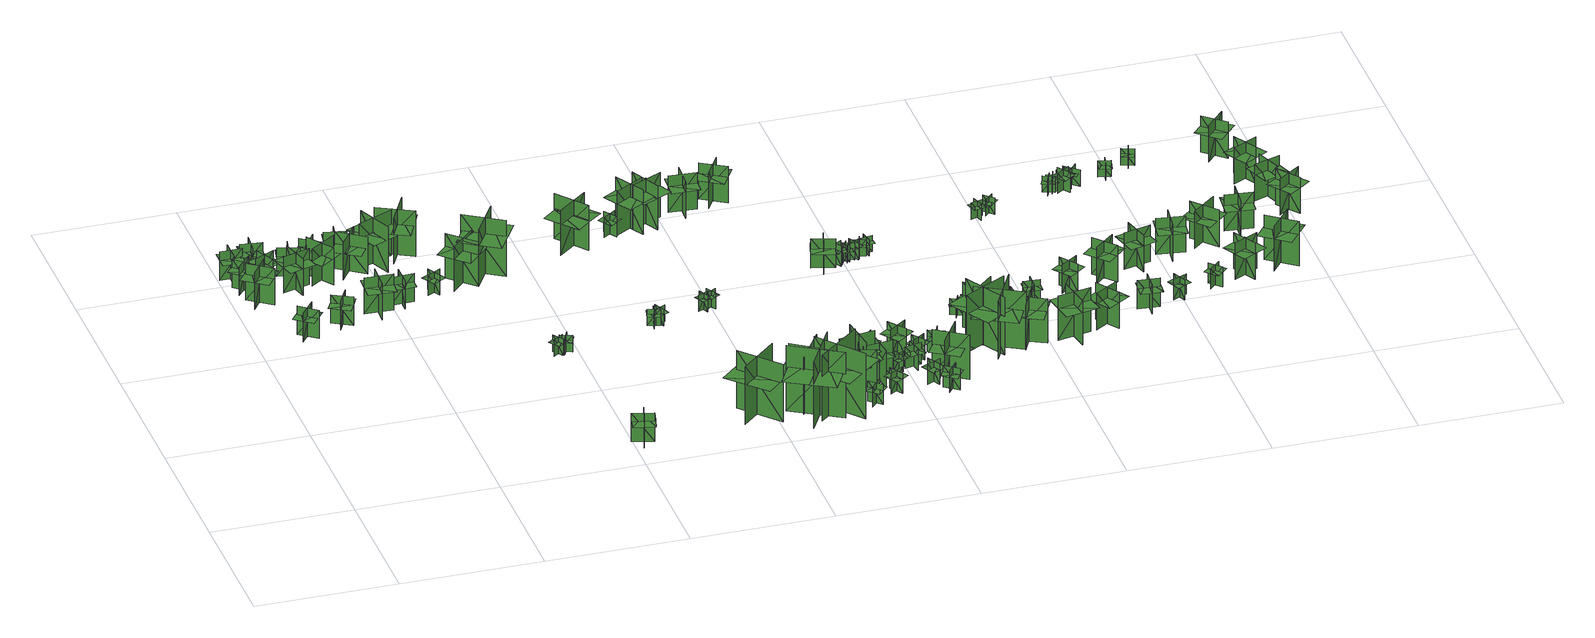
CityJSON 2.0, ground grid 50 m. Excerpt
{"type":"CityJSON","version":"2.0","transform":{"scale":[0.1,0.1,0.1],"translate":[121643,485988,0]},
"CityObjects":{
"tree1":{"type":"SolitaryVegetationObject","geometry":[{"type":"MultiSurface","lod":"1","boundaries":[[[0,1,2]],[[0,2,3]],[[4,5,6]],[[4,6,7]],[[8,9,10]],[[8,10,11]],[[8,11,12]],[[8,12,13]]]}]},
"tree2":{"type":"SolitaryVegetationObject","geometry":[{"type":"MultiSurface","lod":"1","boundaries":[[[14,15,16]],[[14,16,17]],[[18,19,20]],[[18,20,21]],[[22,23,24]],[[22,24,25]],[[22,25,26]],[[22,26,27]]]}]},
"tree3":{"type":"SolitaryVegetationObject","geometry":[{"type":"MultiSurface","lod":"1","boundaries":[[[28,29,30]],[[28,30,31]],[[32,33,34]],[[32,34,35]],[[36,37,38]],[[36,38,39]],[[36,39,40]],[[36,40,41]]]}]},
"tree4":{"type":"SolitaryVegetationObject","geometry":[{"type":"MultiSurface","lod":"1","boundaries":[[[42,43,44]],[[42,44,45]],[[46,47,48]],[[46,48,49]],[[50,51,52]],[[50,52,53]],[[50,53,54]],[[50,54,55]]]}]},
"tree5":{"type":"SolitaryVegetationObject","geometry":[{"type":"MultiSurface","lod":"1","boundaries":[[[56,57,58]],[[56,58,59]],[[60,61,62]],[[60,62,63]],[[64,65,66]],[[64,66,67]],[[64,67,68]],[[64,68,69]]]}]},
"tree6":{"type":"SolitaryVegetationObject","geometry":[{"type":"MultiSurface","lod":"1","boundaries":[[[70,71,72]],[[70,72,73]],[[74,75,76]],[[74,76,77]],[[78,79,80]],[[78,80,81]],[[78,81,82]],[[78,82,83]]]}]},
"tree7":{"type":"SolitaryVegetationObject","geometry":[{"type":"MultiSurface","lod":"1","boundaries":[[[84,85,86]],[[84,86,87]],[[88,89,90]],[[88,90,91]],[[92,93,94]],[[92,94,95]],[[92,95,96]],[[92,96,97]]]}]},
"tree8":{"type":"SolitaryVegetationObject","geometry":[{"type":"MultiSurface","lod":"1","boundaries":[[[98,99,100]],[[98,100,101]],[[102,103,104]],[[102,104,105]],[[106,107,108]],[[106,108,109]],[[106,109,110]],[[106,110,111]]]}]},
"tree9":{"type":"SolitaryVegetationObject","geometry":[{"type":"MultiSurface","lod":"1","boundaries":[[[112,113,114]],[[112,114,115]],[[116,117,118]],[[116,118,119]],[[120,121,122]],[[120,122,123]],[[120,123,124]],[[120,124,125]]]}]},
"tree10":{"type":"SolitaryVegetationObject","geometry":[{"type":"MultiSurface","lod":"1","boundaries":[[[126,127,128]],[[126,128,129]],[[130,131,132]],[[130,132,133]],[[134,135,136]],[[134,136,137]],[[134,137,138]],[[134,138,139]]]}]},
"tree11":{"type":"SolitaryVegetationObject","geometry":[{"type":"MultiSurface","lod":"1","boundaries":[[[140,141,142]],[[140,142,143]],[[144,145,146]],[[144,146,147]],[[148,149,150]],[[148,150,151]],[[148,151,152]],[[148,152,153]]]}]},
"tree12":{"type":"SolitaryVegetationObject","geometry":[{"type":"MultiSurface","lod":"1","boundaries":[[[154,155,156]],[[154,156,157]],[[158,159,160]],[[158,160,161]],[[162,163,164]],[[162,164,165]],[[162,165,166]],[[162,166,167]]]}]},
"tree13":{"type":"SolitaryVegetationObject","geometry":[{"type":"MultiSurface","lod":"1","boundaries":[[[168,169,170]],[[168,170,171]],[[172,173,174]],[[172,174,175]],[[176,177,178]],[[176,178,179]],[[176,179,180]],[[176,180,181]]]}]},
"tree14":{"type":"SolitaryVegetationObject","geometry":[{"type":"MultiSurface","lod":"1","boundaries":[[[182,183,184]],[[182,184,185]],[[186,187,188]],[[186,188,189]],[[190,191,192]],[[190,192,193]],[[190,193,194]],[[190,194,195]]]}]},
"tree15":{"type":"SolitaryVegetationObject","geometry":[{"type":"MultiSurface","lod":"1","boundaries":[[[196,197,198]],[[196,198,199]],[[200,201,202]],[[200,202,203]],[[204,205,206]],[[204,206,207]],[[204,207,208]],[[204,208,209]]]}]},
"tree16":{"type":"SolitaryVegetationObject","geometry":[{"type":"MultiSurface","lod":"1","boundaries":[[[210,211,212]],[[210,212,213]],[[214,215,216]],[[214,216,217]],[[218,219,220]],[[218,220,221]],[[218,221,222]],[[218,222,223]]]}]},
"tree17":{"type":"SolitaryVegetationObject","geometry":[{"type":"MultiSurface","lod":"1","boundaries":[[[224,225,226]],[[224,226,227]],[[228,229,230]],[[228,230,231]],[[232,233,234]],[[232,234,235]],[[232,235,236]],[[232,236,237]]]}]},
"tree18":{"type":"SolitaryVegetationObject","geometry":[{"type":"MultiSurface","lod":"1","boundaries":[[[238,239,240]],[[238,240,241]],[[242,243,244]],[[242,244,245]],[[246,247,248]],[[246,248,249]],[[246,249,250]],[[246,250,251]]]}]},
"tree19":{"type":"SolitaryVegetationObject","geometry":[{"type":"MultiSurface","lod":"1","boundaries":[[[252,253,254]],[[252,254,255]],[[256,257,258]],[[256,258,259]],[[260,261,262]],[[260,262,263]],[[260,263,264]],[[260,264,265]]]}]},
"tree20":{"type":"SolitaryVegetationObject","geometry":[{"type":"MultiSurface","lod":"1","boundaries":[[[266,267,268]],[[266,268,269]],[[270,271,272]],[[270,272,273]],[[274,275,276]],[[274,276,277]],[[274,277,278]],[[274,278,279]]]}]},
"tree21":{"type":"SolitaryVegetationObject","geometry":[{"type":"MultiSurface","lod":"1","boundaries":[[[280,281,282]],[[280,282,283]],[[284,285,286]],[[284,286,287]],[[288,289,290]],[[288,290,291]],[[288,291,292]],[[288,292,293]]]}]},
"tree22":{"type":"SolitaryVegetationObject","geometry":[{"type":"MultiSurface","lod":"1","boundaries":[[[294,295,296]],[[294,296,297]],[[298,299,300]],[[298,300,301]],[[302,303,304]],[[302,304,305]],[[302,305,306]],[[302,306,307]]]}]},
"tree23":{"type":"SolitaryVegetationObject","geometry":[{"type":"MultiSurface","lod":"1","boundaries":[[[308,309,310]],[[308,310,311]],[[312,313,314]],[[312,314,315]],[[316,317,318]],[[316,318,319]],[[316,319,320]],[[316,320,321]]]}]},
"tree24":{"type":"SolitaryVegetationObject","geometry":[{"type":"MultiSurface","lod":"1","boundaries":[[[322,323,324]],[[322,324,325]],[[326,327,328]],[[326,328,329]],[[330,331,332]],[[330,332,333]],[[330,333,334]],[[330,334,335]]]}]},
"tree25":{"type":"SolitaryVegetationObject","geometry":[{"type":"MultiSurface","lod":"1","boundaries":[[[336,337,338]],[[336,338,339]],[[340,341,342]],[[340,342,343]],[[344,345,346]],[[344,346,347]],[[344,347,348]],[[344,348,349]]]}]},
"tree26":{"type":"SolitaryVegetationObject","geometry":[{"type":"MultiSurface","lod":"1","boundaries":[[[350,351,352]],[[350,352,353]],[[354,355,356]],[[354,356,357]],[[358,359,360]],[[358,360,361]],[[358,361,362]],[[358,362,363]]]}]},
"tree27":{"type":"SolitaryVegetationObject","geometry":[{"type":"MultiSurface","lod":"1","boundaries":[[[364,365,366]],[[364,366,367]],[[368,369,370]],[[368,370,371]],[[372,373,374]],[[372,374,375]],[[372,375,376]],[[372,376,377]]]}]},
"tree28":{"type":"SolitaryVegetationObject","geometry":[{"type":"MultiSurface","lod":"1","boundaries":[[[378,379,380]],[[378,380,381]],[[382,383,384]],[[382,384,385]],[[386,387,388]],[[386,388,389]],[[386,389,390]],[[386,390,391]]]}]},
"tree29":{"type":"SolitaryVegetationObject","geometry":[{"type":"MultiSurface","lod":"1","boundaries":[[[392,393,394]],[[392,394,395]],[[396,397,398]],[[396,398,399]],[[400,401,402]],[[400,402,403]],[[400,403,404]],[[400,404,405]]]}]},
"tree30":{"type":"SolitaryVegetationObject","geometry":[{"type":"MultiSurface","lod":"1","boundaries":[[[406,407,408]],[[406,408,409]],[[410,411,412]],[[410,412,413]],[[414,415,416]],[[414,416,417]],[[414,417,418]],[[414,418,419]]]}]},
"tree31":{"type":"SolitaryVegetationObject","geometry":[{"type":"MultiSurface","lod":"1","boundaries":[[[420,421,422]],[[420,422,423]],[[424,425,426]],[[424,426,427]],[[428,429,430]],[[428,430,431]],[[428,431,432]],[[428,432,433]]]}]},
"tree32":{"type":"SolitaryVegetationObject","geometry":[{"type":"MultiSurface","lod":"1","boundaries":[[[434,435,436]],[[434,436,437]],[[438,439,440]],[[438,440,441]],[[442,443,444]],[[442,444,445]],[[442,445,446]],[[442,446,447]]]}]},
"tree33":{"type":"SolitaryVegetationObject","geometry":[{"type":"MultiSurface","lod":"1","boundaries":[[[448,449,450]],[[448,450,451]],[[452,453,454]],[[452,454,455]],[[456,457,458]],[[456,458,459]],[[456,459,460]],[[456,460,461]]]}]},
"tree34":{"type":"SolitaryVegetationObject","geometry":[{"type":"MultiSurface","lod":"1","boundaries":[[[462,463,464]],[[462,464,465]],[[466,467,468]],[[466,468,469]],[[470,471,472]],[[470,472,473]],[[470,473,474]],[[470,474,475]]]}]},
"tree35":{"type":"SolitaryVegetationObject","geometry":[{"type":"MultiSurface","lod":"1","boundaries":[[[476,477,478]],[[476,478,479]],[[480,481,482]],[[480,482,483]],[[484,485,486]],[[484,486,487]],[[484,487,488]],[[484,488,489]]]}]},
"tree36":{"type":"SolitaryVegetationObject","geometry":[{"type":"MultiSurface","lod":"1","boundaries":[[[490,491,492]],[[490,492,493]],[[494,495,496]],[[494,496,497]],[[498,499,500]],[[498,500,501]],[[498,501,502]],[[498,502,503]]]}]},
"tree37":{"type":"SolitaryVegetationObject","geometry":[{"type":"MultiSurface","lod":"1","boundaries":[[[504,505,506]],[[504,506,507]],[[508,509,510]],[[508,510,511]],[[512,513,514]],[[512,514,515]],[[512,515,516]],[[512,516,517]]]}]},
"tree38":{"type":"SolitaryVegetationObject","geometry":[{"type":"MultiSurface","lod":"1","boundaries":[[[518,519,520]],[[518,520,521]],[[522,523,524]],[[522,524,525]],[[526,527,528]],[[526,528,529]],[[526,529,530]],[[526,530,531]]]}]},
"tree39":{"type":"SolitaryVegetationObject","geometry":[{"type":"MultiSurface","lod":"1","boundaries":[[[532,533,534]],[[532,534,535]],[[536,537,538]],[[536,538,539]],[[540,541,542]],[[540,542,543]],[[540,543,544]],[[540,544,545]]]}]},
"tree40":{"type":"SolitaryVegetationObject","geometry":[{"type":"MultiSurface","lod":"1","boundaries":[[[546,547,548]],[[546,548,549]],[[550,551,552]],[[550,552,553]],[[554,555,556]],[[554,556,557]],[[554,557,558]],[[554,558,559]]]}]},
"tree41":{"type":"SolitaryVegetationObject","geometry":[{"type":"MultiSurface","lod":"1","boundaries":[[[560,561,562]],[[560,562,563]],[[564,565,566]],[[564,566,567]],[[568,569,570]],[[568,570,571]],[[568,571,572]],[[568,572,573]]]}]},
"tree42":{"type":"SolitaryVegetationObject","geometry":[{"type":"MultiSurface","lod":"1","boundaries":[[[574,575,576]],[[574,576,577]],[[578,579,580]],[[578,580,581]],[[582,583,584]],[[582,584,585]],[[582,585,586]],[[582,586,587]]]}]},
"tree43":{"type":"SolitaryVegetationObject","geometry":[{"type":"MultiSurface","lod":"1","boundaries":[[[588,589,590]],[[588,590,591]],[[592,593,594]],[[592,594,595]],[[596,597,598]],[[596,598,599]],[[596,599,600]],[[596,600,601]]]}]},
"tree44":{"type":"SolitaryVegetationObject","geometry":[{"type":"MultiSurface","lod":"1","boundaries":[[[602,603,604]],[[602,604,605]],[[606,607,608]],[[606,608,609]],[[610,611,612]],[[610,612,613]],[[610,613,614]],[[610,614,615]]]}]},
"tree45":{"type":"SolitaryVegetationObject","geometry":[{"type":"MultiSurface","lod":"1","boundaries":[[[616,617,618]],[[616,618,619]],[[620,621,622]],[[620,622,623]],[[624,625,626]],[[624,626,627]],[[624,628,629]],[[624,629,625]]]}]},
"tree46":{"type":"SolitaryVegetationObject","geometry":[{"type":"MultiSurface","lod":"1","boundaries":[[[630,631,632]],[[630,632,633]],[[634,635,636]],[[634,636,637]],[[638,639,640]],[[638,640,641]],[[638,641,642]],[[638,642,643]]]}]},
"tree47":{"type":"SolitaryVegetationObject","geometry":[{"type":"MultiSurface","lod":"1","boundaries":[[[644,645,646]],[[644,646,647]],[[648,649,650]],[[648,650,651]],[[652,653,654]],[[652,654,655]],[[652,655,656]],[[652,656,657]]]}]},
"tree48":{"type":"SolitaryVegetationObject","geometry":[{"type":"MultiSurface","lod":"1","boundaries":[[[658,659,660]],[[658,660,661]],[[662,663,664]],[[662,664,665]],[[666,667,668]],[[666,668,669]],[[666,669,670]],[[666,670,671]]]}]},
"tree49":{"type":"SolitaryVegetationObject","geometry":[{"type":"MultiSurface","lod":"1","boundaries":[[[672,673,674]],[[672,674,675]],[[676,677,678]],[[676,678,679]],[[680,681,682]],[[680,682,683]],[[680,683,684]],[[680,684,685]]]}]},
"tree50":{"type":"SolitaryVegetationObject","geometry":[{"type":"MultiSurface","lod":"1","boundaries":[[[686,687,688]],[[686,688,689]],[[690,691,692]],[[690,692,693]],[[694,695,696]],[[694,696,697]],[[694,697,698]],[[694,698,699]]]}]},
"tree51":{"type":"SolitaryVegetationObject","geometry":[{"type":"MultiSurface","lod":"1","boundaries":[[[700,701,702]],[[700,702,703]],[[704,705,706]],[[704,706,707]],[[708,709,710]],[[708,710,711]],[[708,711,712]],[[708,712,713]]]}]},
"tree52":{"type":"SolitaryVegetationObject","geometry":[{"type":"MultiSurface","lod":"1","boundaries":[[[714,715,716]],[[714,716,717]],[[718,719,720]],[[718,720,721]],[[722,723,724]],[[722,724,725]],[[722,725,726]],[[722,726,727]]]}]},
"tree53":{"type":"SolitaryVegetationObject","geometry":[{"type":"MultiSurface","lod":"1","boundaries":[[[728,729,730]],[[728,730,731]],[[732,733,734]],[[732,734,735]],[[736,737,738]],[[736,738,739]],[[736,739,740]],[[736,740,741]]]}]},
"tree54":{"type":"SolitaryVegetationObject","geometry":[{"type":"MultiSurface","lod":"1","boundaries":[[[742,743,744]],[[742,744,745]],[[746,747,748]],[[746,748,749]],[[750,751,752]],[[750,752,753]],[[750,753,754]],[[750,754,755]]]}]},
"tree55":{"type":"SolitaryVegetationObject","geometry":[{"type":"MultiSurface","lod":"1","boundaries":[[[756,757,758]],[[756,758,759]],[[760,761,762]],[[760,762,763]],[[764,765,766]],[[764,766,767]],[[764,765,768]],[[764,768,769]]]}]},
"tree56":{"type":"SolitaryVegetationObject","geometry":[{"type":"MultiSurface","lod":"1","boundaries":[[[770,771,772]],[[770,772,773]],[[774,775,776]],[[774,776,777]],[[778,779,780]],[[778,780,781]],[[778,781,782]],[[778,782,783]]]}]},
"tree57":{"type":"SolitaryVegetationObject","geometry":[{"type":"MultiSurface","lod":"1","boundaries":[[[784,785,786]],[[784,786,787]],[[788,789,790]],[[788,790,791]],[[792,793,794]],[[792,794,795]],[[792,795,796]],[[792,796,797]]]}]},
"tree58":{"type":"SolitaryVegetationObject","geometry":[{"type":"MultiSurface","lod":"1","boundaries":[[[798,799,800]],[[798,800,801]],[[802,803,804]],[[802,804,805]],[[806,807,808]],[[806,808,809]],[[806,809,810]],[[806,810,811]]]}]},
"tree59":{"type":"SolitaryVegetationObject","geometry":[{"type":"MultiSurface","lod":"1","boundaries":[[[812,813,814]],[[812,814,815]],[[816,817,818]],[[816,818,819]],[[820,821,822]],[[820,822,823]],[[820,823,824]],[[820,824,825]]]}]},
"tree60":{"type":"SolitaryVegetationObject","geometry":[{"type":"MultiSurface","lod":"1","boundaries":[[[826,827,828]],[[826,828,829]],[[830,831,832]],[[830,832,833]],[[834,835,836]],[[834,836,837]],[[834,837,838]],[[834,838,839]]]}]},
"tree61":{"type":"SolitaryVegetationObject","geometry":[{"type":"MultiSurface","lod":"1","boundaries":[[[840,841,842]],[[840,842,843]],[[844,845,846]],[[844,846,847]],[[848,849,850]],[[848,850,851]],[[848,851,852]],[[848,852,853]]]}]},
"tree62":{"type":"SolitaryVegetationObject","geometry":[{"type":"MultiSurface","lod":"1","boundaries":[[[854,855,856]],[[854,856,857]],[[858,859,860]],[[858,860,861]],[[862,863,864]],[[862,864,865]],[[862,865,866]],[[862,866,867]]]}]},
"tree63":{"type":"SolitaryVegetationObject","geometry":[{"type":"MultiSurface","lod":"1","boundaries":[[[868,869,870]],[[868,870,871]],[[872,873,874]],[[872,874,875]],[[876,877,878]],[[876,878,879]],[[876,879,880]],[[876,880,881]]]}]},
"tree64":{"type":"SolitaryVegetationObject","geometry":[{"type":"MultiSurface","lod":"1","boundaries":[[[882,883,884]],[[882,884,885]],[[886,887,888]],[[886,888,889]],[[890,891,892]],[[890,892,893]],[[890,893,894]],[[890,894,895]]]}]},
"tree65":{"type":"SolitaryVegetationObject","geometry":[{"type":"MultiSurface","lod":"1","boundaries":[[[896,897,898]],[[896,898,899]],[[900,901,902]],[[900,902,903]],[[904,905,906]],[[904,906,907]],[[904,907,908]],[[904,908,909]]]}]},
"tree66":{"type":"SolitaryVegetationObject","geometry":[{"type":"MultiSurface","lod":"1","boundaries":[[[910,911,912]],[[910,912,913]],[[914,915,916]],[[914,916,917]],[[918,919,920]],[[918,920,921]],[[918,921,922]],[[918,922,923]]]}]},
"tree67":{"type":"SolitaryVegetationObject","geometry":[{"type":"MultiSurface","lod":"1","boundaries":[[[924,925,926]],[[924,926,927]],[[928,929,930]],[[928,930,931]],[[932,933,934]],[[932,934,935]],[[932,935,936]],[[932,936,937]]]}]},
"tree68":{"type":"SolitaryVegetationObject","geometry":[{"type":"MultiSurface","lod":"1","boundaries":[[[938,939,940]],[[938,940,941]],[[942,943,944]],[[942,944,945]],[[946,947,948]],[[946,948,949]],[[946,949,950]],[[946,950,951]]]}]},
"tree69":{"type":"SolitaryVegetationObject","geometry":[{"type":"MultiSurface","lod":"1","boundaries":[[[952,953,954]],[[952,954,955]],[[956,957,958]],[[956,958,959]],[[960,961,962]],[[960,962,963]],[[960,963,964]],[[960,964,965]]]}]},
"tree70":{"type":"SolitaryVegetationObject","geometry":[{"type":"MultiSurface","lod":"1","boundaries":[[[966,967,968]],[[966,968,969]],[[970,971,972]],[[970,972,973]],[[974,975,976]],[[974,976,977]],[[974,977,978]],[[974,978,979]]]}]},
"tree71":{"type":"SolitaryVegetationObject","geometry":[{"type":"MultiSurface","lod":"1","boundaries":[[[980,981,982]],[[980,982,983]],[[984,985,986]],[[984,986,987]],[[988,989,990]],[[988,990,991]],[[988,991,992]],[[988,992,993]]]}]},
"tree72":{"type":"SolitaryVegetationObject","geometry":[{"type":"MultiSurface","lod":"1","boundaries":[[[994,995,996]],[[994,996,997]],[[998,999,1000]],[[998,1000,1001]],[[1002,1003,1004]],[[1002,1004,1005]],[[1002,1005,1006]],[[1002,1006,1007]]]}]},
"tree73":{"type":"SolitaryVegetationObject","geometry":[{"type":"MultiSurface","lod":"1","boundaries":[[[1008,1009,1010]],[[1008,1010,1011]],[[1012,1013,1014]],[[1012,1014,1015]],[[1016,1017,1018]],[[1016,1018,1019]],[[1016,1019,1020]],[[1016,1020,1021]]]}]},
"tree74":{"type":"SolitaryVegetationObject","geometry":[{"type":"MultiSurface","lod":"1","boundaries":[[[1022,1023,1024]],[[1022,1024,1025]],[[1026,1027,1028]],[[1026,1028,1029]],[[1030,1031,1032]],[[1030,1032,1033]],[[1030,1033,1034]],[[1030,1034,1035]]]}]},
"tree75":{"type":"SolitaryVegetationObject","geometry":[{"type":"MultiSurface","lod":"1","boundaries":[[[1036,1037,1038]],[[1036,1038,1039]],[[1040,1041,1042]],[[1040,1042,1043]],[[1044,1045,1046]],[[1044,1046,1047]],[[1044,1047,1048]],[[1044,1048,1049]]]}]},
"tree76":{"type":"SolitaryVegetationObject","geometry":[{"type":"MultiSurface","lod":"1","boundaries":[[[1050,1051,1052]],[[1050,1052,1053]],[[1054,1055,1056]],[[1054,1056,1057]],[[1058,1059,1060]],[[1058,1060,1061]],[[1058,1061,1062]],[[1058,1062,1063]]]}]},
"tree77":{"type":"SolitaryVegetationObject","geometry":[{"type":"MultiSurface","lod":"1","boundaries":[[[1064,1065,1066]],[[1064,1066,1067]],[[1068,1069,1070]],[[1068,1070,1071]],[[1072,1073,1074]],[[1072,1074,1075]],[[1072,1075,1076]],[[1072,1076,1077]]]}]},
"tree78":{"type":"SolitaryVegetationObject","geometry":[{"type":"MultiSurface","lod":"1","boundaries":[[[1078,1079,1080]],[[1078,1080,1081]],[[1082,1083,1084]],[[1082,1084,1085]],[[1086,1087,1088]],[[1086,1088,1089]],[[1086,1089,1090]],[[1086,1090,1091]]]}]},
"tree79":{"type":"SolitaryVegetationObject","geometry":[{"type":"MultiSurface","lod":"1","boundaries":[[[1092,1093,1094]],[[1092,1094,1095]],[[1096,1097,1098]],[[1096,1098,1099]],[[1100,1101,1102]],[[1100,1102,1103]],[[1100,1103,1104]],[[1100,1104,1105]]]}]},
"tree80":{"type":"SolitaryVegetationObject","geometry":[{"type":"MultiSurface","lod":"1","boundaries":[[[1106,1107,1108]],[[1106,1108,1109]],[[1110,1111,1112]],[[1110,1112,1113]],[[1114,1115,1116]],[[1114,1116,1117]],[[1114,1117,1118]],[[1114,1118,1119]]]}]},
"tree81":{"type":"SolitaryVegetationObject","geometry":[{"type":"MultiSurface","lod":"1","boundaries":[[[1120,1121,1122]],[[1120,1122,1123]],[[1124,1125,1126]],[[1124,1126,1127]],[[1128,1129,1130]],[[1128,1130,1131]],[[1128,1131,1132]],[[1128,1132,1133]]]}]},
"tree82":{"type":"SolitaryVegetationObject","geometry":[{"type":"MultiSurface","lod":"1","boundaries":[[[1134,1135,1136]],[[1134,1136,1137]],[[1138,1139,1140]],[[1138,1140,1141]],[[1142,1143,1144]],[[1142,1144,1145]],[[1142,1145,1146]],[[1142,1146,1147]]]}]},
"tree83":{"type":"SolitaryVegetationObject","geometry":[{"type":"MultiSurface","lod":"1","boundaries":[[[1148,1149,1150]],[[1148,1150,1151]],[[1152,1153,1154]],[[1152,1154,1155]],[[1156,1157,1158]],[[1156,1158,1159]],[[1156,1159,1160]],[[1156,1160,1161]]]}]},
"tree84":{"type":"SolitaryVegetationObject","geometry":[{"type":"MultiSurface","lod":"1","boundaries":[[[1162,1163,1164]],[[1162,1164,1165]],[[1166,1167,1168]],[[1166,1168,1169]],[[1170,1171,1172]],[[1170,1172,1173]],[[1170,1173,1174]],[[1170,1174,1175]]]}]},
"tree85":{"type":"SolitaryVegetationObject","geometry":[{"type":"MultiSurface","lod":"1","boundaries":[[[1176,1177,1178]],[[1176,1178,1179]],[[1180,1181,1182]],[[1180,1182,1183]],[[1184,1185,1186]],[[1184,1186,1187]],[[1184,1187,1188]],[[1184,1188,1189]]]}]},
"tree86":{"type":"SolitaryVegetationObject","geometry":[{"type":"MultiSurface","lod":"1","boundaries":[[[1190,1191,1192]],[[1190,1192,1193]],[[1194,1195,1196]],[[1194,1196,1197]],[[1198,1199,1200]],[[1198,1200,1201]],[[1198,1201,1202]],[[1198,1202,1203]]]}]},
"tree87":{"type":"SolitaryVegetationObject","geometry":[{"type":"MultiSurface","lod":"1","boundaries":[[[1204,1205,1206]],[[1204,1206,1207]],[[1208,1209,1210]],[[1208,1210,1211]],[[1212,1213,1214]],[[1212,1214,1215]],[[1212,1215,1216]],[[1212,1216,1217]]]}]},
"tree88":{"type":"SolitaryVegetationObject","geometry":[{"type":"MultiSurface","lod":"1","boundaries":[[[1218,1219,1220]],[[1218,1220,1221]],[[1222,1223,1224]],[[1222,1224,1225]],[[1226,1227,1228]],[[1226,1228,1229]],[[1226,1229,1230]],[[1226,1230,1231]]]}]},
"tree89":{"type":"SolitaryVegetationObject","geometry":[{"type":"MultiSurface","lod":"1","boundaries":[[[1232,1233,1234]],[[1232,1234,1235]],[[1236,1237,1238]],[[1236,1238,1239]],[[1240,1241,1242]],[[1240,1242,1243]],[[1240,1243,1244]],[[1240,1244,1245]]]}]},
"tree90":{"type":"SolitaryVegetationObject","geometry":[{"type":"MultiSurface","lod":"1","boundaries":[[[1246,1247,1248]],[[1246,1248,1249]],[[1250,1251,1252]],[[1250,1252,1253]],[[1254,1255,1256]],[[1254,1256,1257]],[[1254,1257,1258]],[[1254,1258,1259]]]}]},
"tree91":{"type":"SolitaryVegetationObject","geometry":[{"type":"MultiSurface","lod":"1","boundaries":[[[1260,1261,1262]],[[1260,1262,1263]],[[1264,1265,1266]],[[1264,1266,1267]],[[1268,1269,1270]],[[1268,1270,1271]],[[1268,1271,1272]],[[1268,1272,1273]]]}]},
"tree92":{"type":"SolitaryVegetationObject","geometry":[{"type":"MultiSurface","lod":"1","boundaries":[[[1274,1275,1276]],[[1274,1276,1277]],[[1278,1279,1280]],[[1278,1280,1281]],[[1282,1283,1284]],[[1282,1284,1285]],[[1282,1285,1286]],[[1282,1286,1287]]]}]},
"tree93":{"type":"SolitaryVegetationObject","geometry":[{"type":"MultiSurface","lod":"1","boundaries":[[[1288,1289,1290]],[[1288,1290,1291]],[[1292,1293,1294]],[[1292,1294,1295]],[[1296,1297,1298]],[[1296,1298,1299]],[[1296,1299,1300]],[[1296,1300,1301]]]}]},
"tree94":{"type":"SolitaryVegetationObject","geometry":[{"type":"MultiSurface","lod":"1","boundaries":[[[1302,1303,1304]],[[1302,1304,1305]],[[1306,1307,1308]],[[1306,1308,1309]],[[1310,1311,1312]],[[1310,1312,1313]],[[1310,1313,1314]],[[1310,1314,1315]]]}]},
"tree95":{"type":"SolitaryVegetationObject","geometry":[{"type":"MultiSurface","lod":"1","boundaries":[[[1316,1317,1318]],[[1316,1318,1319]],[[1320,1321,1322]],[[1320,1322,1323]],[[1324,1325,1326]],[[1324,1326,1327]],[[1324,1327,1328]],[[1324,1328,1329]]]}]},
"tree96":{"type":"SolitaryVegetationObject","geometry":[{"type":"MultiSurface","lod":"1","boundaries":[[[1330,1331,1332]],[[1330,1332,1333]],[[1334,1335,1336]],[[1334,1336,1337]],[[1338,1339,1340]],[[1338,1340,1341]],[[1338,1341,1342]],[[1338,1342,1343]]]}]},
"tree97":{"type":"SolitaryVegetationObject","geometry":[{"type":"MultiSurface","lod":"1","boundaries":[[[1344,1345,1346]],[[1344,1346,1347]],[[1348,1349,1350]],[[1348,1350,1351]],[[1352,1353,1354]],[[1352,1354,1355]],[[1352,1355,1356]],[[1352,1356,1357]]]}]},
"tree98":{"type":"SolitaryVegetationObject","geometry":[{"type":"MultiSurface","lod":"1","boundaries":[[[1358,1359,1360]],[[1358,1360,1361]],[[1362,1363,1364]],[[1362,1364,1365]],[[1366,1367,1368]],[[1366,1368,1369]],[[1366,1369,1370]],[[1366,1370,1371]]]}]},
"tree99":{"type":"SolitaryVegetationObject","geometry":[{"type":"MultiSurface","lod":"1","boundaries":[[[1372,1373,1374]],[[1372,1374,1375]],[[1376,1377,1378]],[[1376,1378,1379]],[[1380,1381,1382]],[[1380,1382,1383]],[[1380,1383,1384]],[[1380,1384,1385]]]}]},
"tree100":{"type":"SolitaryVegetationObject","geometry":[{"type":"MultiSurface","lod":"1","boundaries":[[[1386,1387,1388]],[[1386,1388,1389]],[[1390,1391,1392]],[[1390,1392,1393]],[[1394,1395,1396]],[[1394,1396,1397]],[[1394,1397,1398]],[[1394,1398,1399]]]}]},
"tree101":{"type":"SolitaryVegetationObject","geometry":[{"type":"MultiSurface","lod":"1","boundaries":[[[1400,1401,1402]],[[1400,1402,1403]],[[1404,1405,1406]],[[1404,1406,1407]],[[1408,1409,1410]],[[1408,1410,1411]],[[1408,1411,1412]],[[1408,1412,1413]]]}]}
},
"vertices":[
[38,1425,9],[89,1483,9],[89,1483,117],[38,1425,117],[90,1428,9],[31,1479,9],[31,1479,117],[90,1428,117],[90,1428,87],[115,1457,87],[57,1508,87],[31,1479,87],[6,1450,87],[64,1399,87],
[143,1117,16],[204,1070,16],[204,1070,124],[143,1117,124],[149,1066,16],[196,1128,16],[196,1128,124],[149,1066,124],[149,1066,93],[180,1043,93],[227,1104,93],[196,1128,93],[165,1151,93],[119,1089,93],
[41,1568,11],[41,1491,11],[41,1491,119],[41,1568,119],[4,1532,11],[82,1532,11],[82,1532,119],[4,1532,119],[4,1532,88],[4,1493,88],[82,1493,88],[82,1532,88],[82,1570,88],[4,1571,88],
[53,1397,4],[134,1340,4],[134,1340,143],[53,1397,143],[64,1332,4],[121,1413,4],[121,1413,143],[64,1332,143],[64,1332,104],[104,1303,104],[162,1385,104],[121,1413,104],[80,1442,104],[23,1361,104],
[122,1504,13],[156,1434,13],[156,1434,120],[122,1504,120],[105,1455,13],[175,1489,13],[175,1489,120],[105,1455,120],[105,1455,90],[122,1420,90],[192,1455,90],[175,1489,90],[157,1524,90],[88,1490,90],
[81,1558,12],[158,1550,12],[158,1550,120],[81,1558,120],[113,1517,12],[121,1594,12],[121,1594,120],[113,1517,120],[113,1517,90],[152,1513,90],[160,1590,90],[121,1594,90],[83,1598,90],[75,1521,90],
[291,1112,11],[327,1180,11],[327,1180,119],[291,1112,119],[340,1126,11],[272,1163,11],[272,1163,119],[340,1126,119],[340,1126,89],[358,1160,89],[290,1197,89],[272,1163,89],[253,1129,89],[322,1092,89],
[182,1397,8],[278,1425,8],[278,1425,147],[182,1397,147],[240,1365,8],[213,1461,8],[213,1461,147],[240,1365,147],[240,1365,108],[288,1379,108],[260,1474,108],[213,1461,108],[165,1447,108],[192,1351,108],
[192,1505,9],[268,1488,9],[268,1488,117],[192,1505,117],[219,1461,9],[237,1537,9],[237,1537,117],[219,1461,117],[219,1461,86],[257,1453,86],[275,1528,86],[237,1537,86],[199,1546,86],[182,1470,86],
[377,1475,10],[285,1410,10],[285,1410,151],[377,1475,151],[289,1490,10],[354,1398,10],[354,1398,151],[289,1490,151],[367,1477,106],[336,1520,106],[245,1453,106],[275,1411,106],[306,1368,106],[398,1435,106],
[329,1551,11],[286,1487,11],[286,1487,119],[329,1551,119],[279,1542,11],[343,1499,11],[343,1499,119],[279,1542,119],[279,1542,89],[257,1510,89],[321,1467,89],[343,1499,89],[364,1531,89],[300,1574,89],
[443,1226,14],[439,1126,14],[439,1126,152],[443,1226,152],[394,1181,14],[493,1177,14],[493,1177,152],[394,1181,152],[394,1181,113],[392,1131,113],[491,1127,113],[493,1177,113],[495,1227,113],[396,1231,113],
[409,1583,12],[395,1507,12],[395,1507,119],[409,1583,119],[366,1554,12],[443,1540,12],[443,1540,119],[366,1554,119],[366,1554,89],[360,1515,89],[436,1502,89],[443,1540,89],[449,1578,89],[373,1592,89],
[392,1414,12],[457,1507,12],[457,1507,153],[392,1414,153],[481,1430,12],[388,1494,12],[388,1494,153],[481,1430,153],[403,1415,108],[446,1386,108],[509,1480,108],[466,1509,108],[422,1538,108],[359,1444,108],
[495,1208,15],[573,1209,15],[573,1209,122],[495,1208,122],[532,1172,15],[531,1249,15],[531,1249,122],[532,1172,122],[532,1172,92],[571,1172,92],[570,1250,92],[531,1249,92],[493,1249,92],[493,1171,92],
[549,1421,11],[494,1548,11],[494,1548,184],[549,1421,184],[590,1523,11],[463,1468,11],[463,1468,184],[590,1523,184],[555,1433,128],[613,1459,128],[556,1585,128],[498,1559,128],[440,1532,128],[497,1406,128],
[665,1220,18],[638,1268,18],[638,1268,95],[665,1220,95],[675,1255,18],[627,1228,18],[627,1228,95],[675,1255,95],[675,1255,73],[662,1279,73],[613,1252,73],[627,1228,73],[640,1204,73],[689,1231,73],
[645,1584,14],[581,1462,14],[581,1462,187],[645,1584,187],[540,1551,14],[663,1487,14],[663,1487,187],[540,1551,187],[632,1581,131],[575,1610,131],[513,1486,131],[570,1457,131],[628,1429,131],[689,1553,131],
[1066,115,16],[991,135,16],[991,135,124],[1066,115,124],[1041,160,16],[1021,85,16],[1021,85,124],[1041,160,124],[1041,160,94],[1003,169,94],[984,94,94],[1021,85,94],[1059,75,94],[1078,150,94],
[803,1237,17],[715,1322,17],[715,1322,186],[803,1237,186],[802,1318,17],[717,1231,17],[717,1231,186],[802,1318,186],[802,1318,139],[758,1361,139],[673,1273,139],[717,1231,139],[761,1189,139],[845,1276,139],
[939,727,19],[913,763,19],[913,763,81],[939,727,81],[944,756,19],[908,730,19],[908,730,81],[944,756,81],[944,756,64],[931,774,64],[895,748,64],[908,730,64],[921,712,64],[957,738,64],
[962,768,19],[944,727,19],[944,727,81],[962,768,81],[934,757,19],[975,740,19],[975,740,81],[934,757,81],[934,757,64],[926,737,64],[966,719,64],[975,740,64],[984,760,64],[943,777,64],
[907,1264,21],[775,1345,21],[775,1345,236],[907,1264,236],[884,1364,21],[803,1232,21],[803,1232,236],[884,1364,236],[884,1364,176],[818,1405,176],[737,1273,176],[803,1232,176],[869,1192,176],[950,1324,176],
[1507,116,13],[1388,246,13],[1388,246,232],[1507,116,232],[1513,256,13],[1383,137,13],[1383,137,232],[1513,256,232],[1509,132,161],[1568,189,161],[1447,316,161],[1388,260,161],[1329,204,161],[1450,76,161],
[1258,829,20],[1301,818,20],[1301,818,81],[1258,829,81],[1274,803,20],[1284,847,20],[1284,847,81],[1274,803,81],[1274,803,64],[1295,798,64],[1305,841,64],[1284,847,64],[1262,852,64],[1252,808,64],
[1310,811,20],[1291,851,20],[1291,851,82],[1310,811,82],[1320,838,20],[1280,819,20],[1280,819,82],[1320,838,82],[1320,838,64],[1310,858,64],[1270,839,64],[1280,819,64],[1289,799,64],[1329,818,64],
[1128,1451,22],[1215,1344,22],[1215,1344,194],[1128,1451,194],[1117,1342,22],[1224,1429,22],[1224,1429,194],[1117,1342,194],[1126,1439,139],[1077,1397,139],[1166,1292,139],[1215,1333,139],[1264,1374,139],[1175,1480,139],
[1692,225,11],[1592,51,11],[1592,51,262],[1692,225,262],[1538,184,11],[1712,83,11],[1712,83,262],[1538,184,262],[1674,222,181],[1593,267,181],[1495,91,181],[1576,46,181],[1657,1,181],[1755,177,181],
[1567,248,11],[1696,163,11],[1696,163,227],[1567,248,227],[1587,146,11],[1672,276,11],[1672,276,227],[1587,146,227],[1587,146,166],[1652,104,166],[1737,234,166],[1672,276,166],[1607,318,166],[1523,189,166],
[1446,864,21],[1482,882,21],[1482,882,83],[1446,864,83],[1474,854,21],[1456,891,21],[1456,891,83],[1474,854,83],[1474,854,66],[1492,863,66],[1474,900,66],[1456,891,66],[1438,882,66],[1457,846,66],
[1665,321,12],[1612,338,12],[1612,338,89],[1665,321,89],[1648,354,12],[1631,302,12],[1631,302,89],[1648,354,89],[1648,354,68],[1622,363,68],[1605,310,68],[1631,302,68],[1657,293,68],[1675,346,68],
[1335,1448,18],[1290,1416,18],[1290,1416,95],[1335,1448,95],[1299,1455,18],[1330,1409,18],[1330,1409,95],[1299,1455,95],[1299,1455,73],[1276,1439,73],[1308,1393,73],[1330,1409,73],[1353,1425,73],[1322,1470,73],
[1773,59,10],[1644,213,10],[1644,213,261],[1773,59,261],[1787,219,10],[1633,89,10],[1633,89,261],[1787,219,261],[1776,78,180],[1846,139,180],[1714,291,180],[1644,230,180],[1574,169,180],[1706,17,180],
[1511,892,21],[1476,870,21],[1476,870,83],[1511,892,83],[1482,898,21],[1503,863,21],[1503,863,83],[1482,898,83],[1482,898,67],[1465,888,67],[1486,853,67],[1503,863,67],[1520,874,67],[1498,909,67],
[1706,253,11],[1740,282,11],[1740,282,72],[1706,253,72],[1736,251,11],[1707,284,11],[1707,284,72],[1736,251,72],[1736,251,55],[1752,265,55],[1723,299,55],[1707,284,55],[1690,270,55],[1719,236,55],
[1420,1406,14],[1358,1511,14],[1358,1511,183],[1420,1406,183],[1440,1485,14],[1336,1423,14],[1336,1423,183],[1440,1485,183],[1440,1485,135],[1410,1537,135],[1305,1475,135],[1336,1423,135],[1367,1371,135],[1471,1432,135],
[1852,120,17],[1811,157,17],[1811,157,94],[1852,120,94],[1851,156,17],[1814,115,17],[1814,115,94],[1851,156,94],[1851,156,72],[1830,175,72],[1793,134,72],[1814,115,72],[1834,97,72],[1871,138,72],
[1765,337,9],[1778,391,9],[1778,391,86],[1765,337,86],[1797,356,9],[1743,369,9],[1743,369,86],[1797,356,86],[1797,356,65],[1803,383,65],[1749,396,65],[1743,369,65],[1737,342,65],[1790,330,65],
[1397,1446,13],[1507,1499,13],[1507,1499,182],[1397,1446,182],[1474,1419,13],[1420,1528,13],[1420,1528,182],[1474,1419,182],[1474,1419,134],[1528,1445,134],[1475,1555,134],[1420,1528,134],[1366,1501,134],[1419,1392,134],
[1824,311,11],[1801,208,11],[1801,208,151],[1824,311,151],[1768,274,11],[1768,274,151],[1870,251,151],[1870,251,11],[1768,274,107],[1758,232,107],[1840,213,107],[1849,256,107],[1859,299,107],[1777,317,107],
[1836,259,9],[1819,386,9],[1819,386,179],[1836,259,179],[1885,324,9],[1885,324,179],[1758,307,179],[1758,307,9],[1885,324,125],[1878,377,125],[1777,364,125],[1784,311,125],[1791,258,125],[1892,271,125],
[1937,293,11],[1833,282,11],[1833,282,151],[1937,293,151],[1885,335,11],[1885,335,151],[1896,231,151],[1896,231,11],[1885,335,107],[1842,331,107],[1851,247,107],[1894,252,107],[1937,257,107],[1928,340,107],
[1900,186,13],[1947,215,13],[1947,215,90],[1900,186,90],[1936,177,13],[1907,224,13],[1907,224,90],[1936,177,90],[1936,177,69],[1960,192,69],[1930,239,69],[1907,224,69],[1883,209,69],[1913,163,69],
[1905,380,8],[1850,434,8],[1850,434,116],[1905,380,116],[1905,431,8],[1850,376,8],[1850,376,116],[1905,431,116],[1905,431,86],[1878,459,86],[1823,404,86],[1850,376,86],[1878,349,86],[1932,404,86],
[1901,366,10],[1928,327,10],[1928,327,89],[1901,366,89],[1895,330,10],[1934,357,10],[1934,357,89],[1895,330,89],[1895,330,63],[1934,357,63],[1919,378,63],[1880,352,63],[1909,309,63],[1949,335,63],
[1588,1555,17],[1582,1456,17],[1582,1456,156],[1588,1555,156],[1538,1511,17],[1637,1506,17],[1637,1506,156],[1538,1511,156],[1538,1511,117],[1535,1462,117],[1634,1456,117],[1637,1506,117],[1640,1555,117],[1541,1561,117],
[1961,349,12],[1979,309,12],[1979,309,73],[1961,349,73],[1950,321,12],[1990,340,12],[1990,340,73],[1950,321,73],[1950,321,56],[1960,301,56],[2000,320,56],[1990,340,56],[1981,360,56],[1941,341,56],
[2070,199,12],[2045,249,12],[2045,249,89],[2070,199,89],[2082,234,12],[2032,210,12],[2032,210,89],[2082,234,89],[2082,234,67],[2069,259,67],[2020,234,67],[2032,210,67],[2045,185,67],[2094,209,67],
[2050,343,11],[1992,333,11],[1992,333,93],[2050,343,93],[2018,366,11],[2029,308,11],[2029,308,93],[2018,366,93],[2018,366,70],[1989,360,70],[2000,302,70],[2029,308,70],[2058,313,70],[2047,371,70],
[1969,418,7],[2031,464,7],[2031,464,114],[1969,418,114],[2020,410,7],[1974,472,7],[1974,472,114],[2020,410,114],[2020,410,84],[2051,433,84],[2005,495,84],[1974,472,84],[1943,449,84],[1989,387,84],
[2083,126,20],[2117,174,20],[2117,174,102],[2083,126,102],[2121,132,20],[2073,167,20],[2073,167,102],[2121,132,102],[2121,132,79],[2139,156,79],[2090,191,79],[2073,167,79],[2056,143,79],[2104,108,79],
[1725,1583,16],[1673,1498,16],[1673,1498,154],[1725,1583,154],[1660,1567,16],[1745,1515,16],[1745,1515,154],[1660,1567,154],[1660,1567,115],[1634,1525,115],[1719,1473,115],[1745,1515,115],[1771,1558,115],[1686,1610,115],
[2033,370,12],[2077,403,12],[2077,403,89],[2033,370,89],[2069,365,12],[2036,409,12],[2036,409,89],[2069,365,89],[2069,365,67],[2091,381,67],[2058,426,67],[2036,409,67],[2014,392,67],[2047,348,67],
[2066,269,12],[2174,200,12],[2174,200,182],[2066,269,182],[2084,189,12],[2084,189,182],[2153,297,182],[2153,297,12],[2084,189,129],[2129,160,129],[2184,246,129],[2139,275,129],[2094,304,129],[2039,218,129],
[1959,1006,20],[1880,1029,20],[1880,1029,129],[1959,1006,129],[1931,1055,20],[1909,976,20],[1909,976,129],[1931,1055,129],[1959,1009,93],[1880,1031,93],[1869,992,93],[1948,969,93],[1890,1063,93],[1969,1041,93],
[2156,343,10],[2110,306,10],[2110,306,92],[2156,343,92],[2117,348,10],[2153,302,10],[2153,302,92],[2117,348,92],[2117,348,69],[2094,329,69],[2130,283,69],[2153,302,69],[2176,320,69],[2140,366,69],
[2148,394,10],[2094,418,10],[2094,418,92],[2148,394,92],[2133,431,10],[2110,377,10],[2110,377,92],[2133,431,92],[2133,431,69],[2106,443,69],[2083,389,69],[2110,377,69],[2137,365,69],[2160,419,69],
[2193,321,10],[2155,276,10],[2155,276,92],[2193,321,92],[2154,318,10],[2199,280,10],[2199,280,92],[2154,318,92],[2154,318,69],[2134,295,69],[2179,257,69],[2199,280,69],[2218,302,69],[2173,340,69],
[1979,1009,20],[1950,1056,20],[1950,1056,97],[1979,1009,97],[1988,1044,20],[1941,1016,20],[1941,1016,97],[1988,1044,97],[1988,1044,76],[1974,1068,76],[1926,1039,76],[1941,1016,76],[1955,992,76],[2002,1021,76],
[1984,1015,20],[1977,1058,20],[1977,1058,82],[1984,1015,82],[2002,1038,20],[1958,1032,20],[1958,1032,82],[2002,1038,82],[2002,1038,65],[1998,1060,65],[1955,1053,65],[1958,1032,65],[1961,1010,65],[2005,1017,65],
[1986,1022,20],[2010,1059,20],[2010,1059,82],[1986,1022,82],[2015,1028,20],[1978,1052,20],[1978,1052,82],[2015,1028,82],[2015,1028,65],[2027,1047,65],[1989,1070,65],[1978,1052,65],[1966,1033,65],[2003,1009,65],
[2034,1035,20],[1994,1055,20],[1994,1055,82],[2034,1035,82],[2025,1063,20],[2005,1024,20],[2005,1024,82],[2025,1063,82],[2025,1063,64],[2005,1073,64],[1985,1034,64],[2005,1024,64],[2024,1014,64],[2044,1053,64],
[2018,1041,20],[2057,1062,20],[2057,1062,82],[2018,1041,82],[2046,1032,20],[2025,1072,20],[2025,1072,82],[2046,1032,82],[2046,1032,64],[2065,1042,64],[2045,1082,64],[2025,1072,64],[2006,1062,64],[2026,1022,64],
[2035,1062,20],[2078,1049,20],[2078,1049,81],[2035,1062,81],[2049,1036,20],[2062,1078,20],[2062,1078,81],[2049,1036,81],[2049,1036,64],[2070,1029,64],[2083,1071,64],[2062,1078,64],[2041,1084,64],[2028,1042,64],
[2087,1045,20],[2080,1089,20],[2080,1089,81],[2087,1045,81],[2105,1069,20],[2061,1062,20],[2061,1062,81],[2105,1069,81],[2105,1069,64],[2101,1091,64],[2058,1084,64],[2061,1062,64],[2065,1040,64],[2108,1047,64],
[2333,328,6],[2247,482,6],[2247,482,225],[2333,328,225],[2371,463,6],[2217,377,6],[2217,377,225],[2371,463,225],[2338,344,154],[2409,384,154],[2320,537,154],[2250,496,154],[2179,455,154],[2268,303,154],
[2246,588,14],[2264,628,14],[2264,628,75],[2246,588,75],[2274,598,14],[2233,617,14],[2233,617,75],[2274,598,75],[2274,598,58],[2283,618,58],[2243,637,58],[2233,617,58],[2224,597,58],[2265,578,58],
[2390,468,4],[2306,313,4],[2306,313,224],[2390,468,224],[2256,428,4],[2411,344,4],[2411,344,224],[2256,428,224],[2374,464,153],[2302,502,153],[2221,346,153],[2293,308,153],[2365,270,153],[2446,427,153],
[2349,437,7],[2253,538,7],[2253,538,179],[2349,437,179],[2352,547,7],[2251,452,7],[2251,452,179],[2352,547,179],[2350,450,123],[2395,495,123],[2299,594,123],[2253,549,123],[2207,504,123],[2304,405,123],
[2283,601,14],[2306,639,14],[2306,639,75],[2283,601,75],[2311,608,14],[2274,631,14],[2274,631,75],[2311,608,75],[2311,608,58],[2323,627,58],[2285,650,58],[2274,631,58],[2262,612,58],[2300,589,58],
[2421,419,9],[2409,517,9],[2409,517,147],[2421,419,147],[2462,471,9],[2363,458,9],[2363,458,147],[2462,471,147],[2462,471,108],[2456,520,108],[2357,508,108],[2363,458,108],[2369,409,108],[2468,421,108],
[2383,414,6],[2491,360,6],[2491,360,175],[2383,414,175],[2408,337,6],[2462,446,6],[2462,446,175],[2408,337,175],[2408,337,127],[2462,310,127],[2517,419,127],[2462,446,127],[2408,473,127],[2353,365,127],
[2404,513,12],[2397,557,12],[2397,557,73],[2404,513,73],[2421,537,12],[2378,530,12],[2378,530,73],[2421,537,73],[2421,537,56],[2418,559,56],[2374,552,56],[2378,530,56],[2381,508,56],[2425,515,56],
[2544,621,10],[2485,624,10],[2485,624,92],[2544,621,92],[2518,650,10],[2514,591,10],[2514,591,92],[2518,650,92],[2518,650,69],[2488,652,69],[2484,593,69],[2514,591,69],[2543,589,69],[2547,648,69],
[2575,435,5],[2597,315,5],[2597,315,174],[2575,435,174],[2529,368,5],[2648,391,5],[2648,391,174],[2529,368,174],[2529,368,127],[2540,308,127],[2660,331,127],[2648,391,127],[2637,450,127],[2518,428,127],
[2753,451,5],[2670,396,5],[2670,396,144],[2753,451,144],[2688,465,5],[2743,381,5],[2743,381,144],[2688,465,144],[2688,465,105],[2647,437,105],[2701,354,105],[2743,381,105],[2785,409,105],[2730,492,105],
[2520,1192,16],[2478,1180,16],[2478,1180,78],[2520,1192,78],[2495,1206,16],[2507,1164,16],[2507,1164,78],[2495,1206,78],[2495,1206,61],[2473,1200,61],[2485,1158,61],[2507,1164,61],[2528,1170,61],[2516,1212,61],
[2628,645,10],[2690,692,10],[2690,692,118],[2628,645,118],[2679,638,10],[2633,699,10],[2633,699,118],[2679,638,118],[2679,638,88],[2710,661,88],[2663,723,88],[2633,699,88],[2602,676,88],[2649,614,88],
[2559,1183,19],[2528,1215,19],[2528,1215,81],[2559,1183,81],[2559,1213,19],[2528,1182,19],[2528,1182,81],[2559,1213,81],[2559,1213,63],[2544,1228,63],[2512,1198,63],[2528,1182,63],[2543,1166,63],[2575,1197,63],
[2758,741,8],[2825,667,8],[2825,667,146],[2758,741,146],[2755,675,8],[2828,742,8],[2828,742,146],[2755,675,146],[2755,675,107],[2788,638,107],[2862,705,107],[2828,742,107],[2795,779,107],[2721,712,107],
[2912,473,9],[2835,479,9],[2835,479,117],[2912,473,117],[2878,512,9],[2872,435,9],[2872,435,117],[2878,512,117],[2878,512,87],[2840,515,87],[2834,438,87],[2872,435,87],[2911,432,87],[2917,509,87],
[2869,738,7],[2965,763,7],[2965,763,146],[2869,738,146],[2926,704,7],[2901,801,7],[2901,801,146],[2926,704,146],[2926,704,107],[2974,717,107],[2949,813,107],[2901,801,107],[2853,788,107],[2878,692,107],
[2967,501,9],[3017,524,9],[3017,524,86],[2967,501,86],[3001,488,9],[2978,538,9],[2978,538,86],[3001,488,86],[3001,488,65],[3026,499,65],[3004,549,65],[2978,538,65],[2953,527,65],[2976,476,65],
[2780,1293,15],[2763,1252,15],[2763,1252,77],[2780,1293,77],[2753,1282,15],[2793,1265,15],[2793,1265,77],[2753,1282,77],[2753,1282,59],[2744,1262,59],[2785,1244,59],[2793,1265,59],[2802,1285,59],[2761,1302,59],
[2767,1286,15],[2809,1271,15],[2809,1271,76],[2767,1286,76],[2780,1259,15],[2795,1301,15],[2795,1301,76],[2780,1259,76],[2780,1259,59],[2801,1252,59],[2815,1293,59],[2795,1301,59],[2774,1308,59],[2759,1266,59],
[2844,1288,16],[2799,1256,16],[2799,1256,93],[2844,1288,93],[2808,1294,16],[2840,1249,16],[2840,1249,93],[2808,1294,93],[2808,1294,72],[2785,1278,72],[2817,1233,72],[2840,1249,72],[2862,1265,72],[2830,1310,72],
[2837,1302,15],[2805,1272,15],[2805,1272,77],[2837,1302,77],[2808,1304,15],[2838,1271,15],[2838,1271,77],[2808,1304,77],[2808,1304,59],[2792,1288,59],[2822,1256,59],[2838,1271,59],[2854,1286,59],[2824,1319,59],
[2862,1302,15],[2820,1288,15],[2820,1288,76],[2862,1302,76],[2836,1315,15],[2850,1273,15],[2850,1273,76],[2836,1315,76],[2836,1315,59],[2815,1308,59],[2829,1266,59],[2850,1273,59],[2871,1280,59],[2857,1322,59],
[2883,1281,15],[2836,1321,15],[2836,1321,77],[2883,1281,77],[2879,1322,15],[2879,1322,77],[2839,1275,77],[2839,1275,15],[2879,1284,61],[2892,1301,61],[2853,1330,61],[2841,1314,61],[2828,1298,61],[2866,1268,61],
[3048,837,9],[3035,739,9],[3035,739,147],[3048,837,147],[2995,798,9],[3094,784,9],[3094,784,147],[2995,798,147],[2995,798,108],[2988,748,108],[3087,735,108],[3094,784,108],[3100,834,108],[3002,847,108],
[3142,571,9],[3103,532,9],[3103,532,86],[3142,571,86],[3106,571,9],[3145,532,9],[3145,532,86],[3106,571,86],[3106,571,65],[3086,552,65],[3125,513,65],[3145,532,65],[3164,552,65],[3125,591,65],
[2998,1307,17],[2955,1317,17],[2955,1317,78],[2998,1307,78],[2983,1332,17],[2973,1289,17],[2973,1289,78],[2983,1332,78],[2983,1332,61],[2961,1337,61],[2951,1294,61],[2973,1289,61],[2994,1284,61],[3004,1327,61],
[3198,566,9],[3286,613,9],[3286,613,148],[3198,566,148],[3261,547,9],[3214,635,9],[3214,635,148],[3261,547,148],[3261,547,109],[3305,570,109],[3258,658,109],[3214,635,109],[3170,611,109],[3217,523,109],
[3210,786,7],[3135,871,7],[3135,871,148],[3210,786,148],[3216,875,7],[3130,801,7],[3130,801,148],[3216,875,148],[3211,796,103],[3250,831,103],[3174,915,103],[3135,880,103],[3097,846,103],[3172,761,103],
[3068,1347,14],[3082,1389,14],[3082,1389,76],[3068,1347,76],[3094,1360,14],[3052,1375,14],[3052,1375,76],[3094,1360,76],[3094,1360,58],[3101,1381,58],[3059,1396,58],[3052,1375,58],[3045,1354,58],[3087,1339,58],
[3253,874,10],[3352,864,10],[3352,864,148],[3253,874,148],[3294,822,10],[3304,921,10],[3304,921,148],[3294,822,148],[3294,822,109],[3344,817,109],[3354,916,109],[3304,921,109],[3255,926,109],[3245,827,109],
[3326,659,12],[3423,584,12],[3423,584,181],[3326,659,181],[3336,578,12],[3411,674,12],[3411,674,181],[3336,578,181],[3336,578,133],[3384,541,133],[3459,637,133],[3411,674,133],[3362,712,133],[3288,615,133],
[3442,1134,13],[3393,1221,13],[3393,1221,151],[3442,1134,151],[3460,1197,13],[3373,1149,13],[3373,1149,151],[3460,1197,151],[3460,1197,113],[3436,1241,113],[3349,1192,113],[3373,1149,113],[3398,1105,113],[3485,1154,113],
[3501,1066,9],[3407,1032,9],[3407,1032,148],[3501,1066,148],[3441,1095,9],[3474,1001,9],[3474,1001,148],[3441,1095,148],[3441,1095,109],[3394,1078,109],[3428,984,109],[3474,1001,109],[3521,1018,109],[3488,1112,109],
[3456,906,18],[3536,965,18],[3536,965,156],[3456,906,156],[3521,896,18],[3462,976,18],[3462,976,156],[3521,896,156],[3521,896,117],[3561,926,117],[3502,1006,117],[3462,976,117],[3422,947,117],[3481,866,117],
[3337,1318,9],[3403,1392,9],[3403,1392,147],[3337,1318,147],[3404,1321,9],[3329,1387,9],[3329,1387,147],[3404,1321,147],[3404,1321,108],[3437,1358,108],[3362,1424,108],[3329,1387,108],[3296,1350,108],[3371,1284,108]
]}
